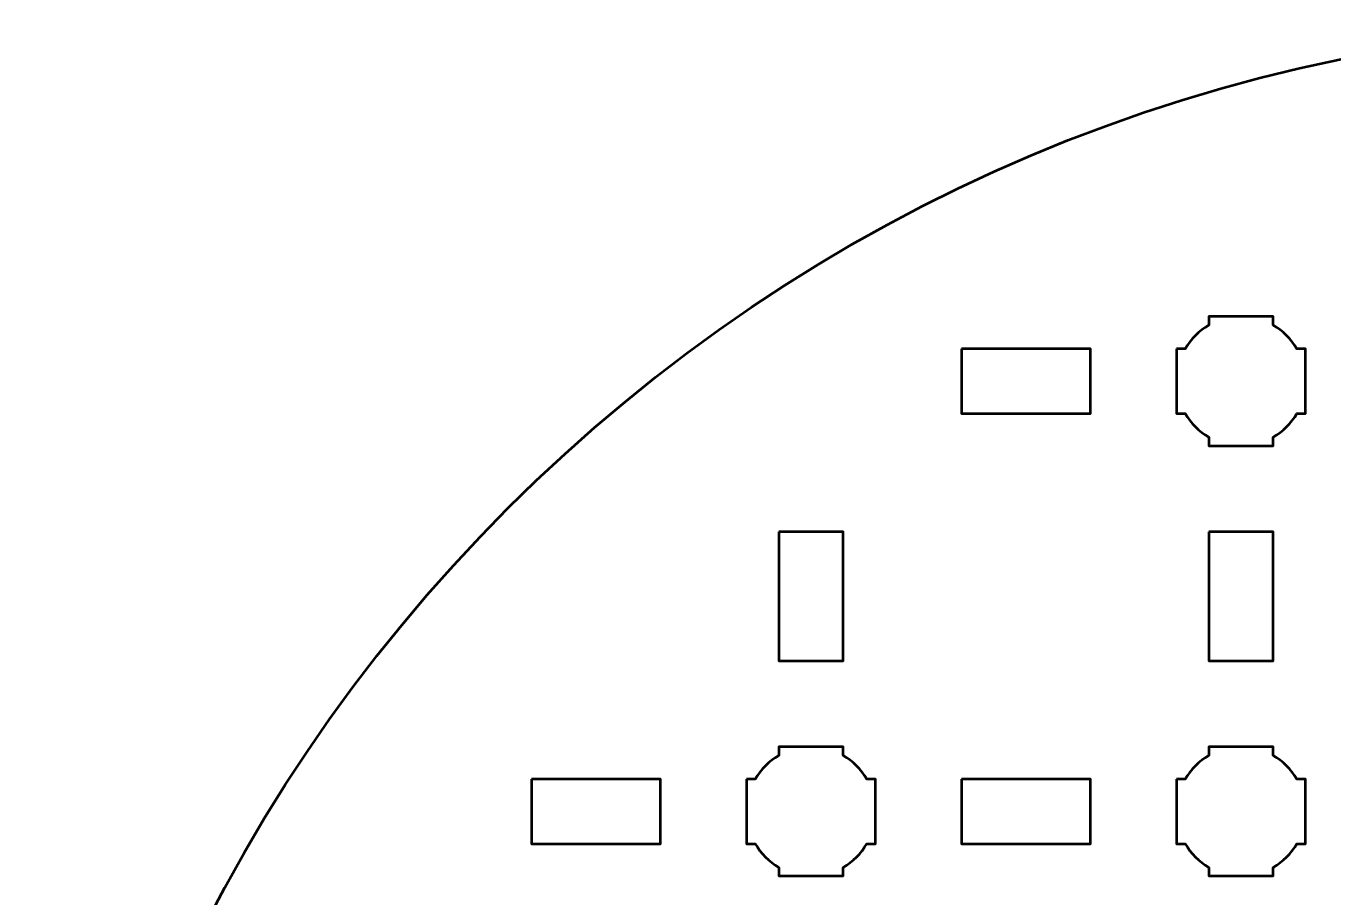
# Model space of a CAD drawing. Header units: centimetres. Extents: x -18.1 to -2.8, y -22.5 to -7.2.
# Drawn here: x -18.15 to -12.07, y -11.25 to -7.2 of the extents above; entities that cross this region are included whole.
import ezdxf

# ---------------------------------------------------------------- set-up
doc = ezdxf.new("R2010")
doc.units = ezdxf.units.CM
doc.header["$MEASUREMENT"] = 0
doc.layers.add('Layer 1', color=7, linetype='Continuous')

msp = doc.modelspace()

# ---------------------------------------------------------------- linework, layer by layer
at = {"layer": 'Layer 1', "lineweight": 53}
msp.add_ellipse((-10.49999, -14.85003), major_axis=(0, 7.65), ratio=1, dxfattribs=at)
for points, knots in [([(-12.8, -8.69994), (-12.8, -8.69994), (-12.7598, -8.69994), (-12.7598, -8.69994), (-12.7598, -8.69994), (-12.73347, -8.65442), (-12.69551, -8.61649), (-12.65, -8.59016), (-12.65, -8.59016), (-12.65, -8.59016), (-12.65, -8.54994), (-12.65, -8.54994), (-12.65, -8.54994), (-12.65, -8.54994), (-12.35, -8.54994), (-12.35, -8.54994), (-12.35, -8.54994), (-12.35, -8.54994), (-12.35, -8.59013), (-12.35, -8.59013), (-12.35, -8.59013), (-12.30447, -8.61646), (-12.26648, -8.65441), (-12.24012, -8.69994), (-12.24012, -8.69994), (-12.24012, -8.69994), (-12.2, -8.69994), (-12.2, -8.69994), (-12.2, -8.69994), (-12.2, -8.69994), (-12.2, -8.84536), (-12.2, -8.84536), (-12.2, -8.84536), (-12.2, -8.84536), (-12.19994, -8.85001), (-12.19994, -8.85001), (-12.19994, -8.85001), (-12.19994, -8.85001), (-12.2, -8.85465), (-12.2, -8.85465), (-12.2, -8.85465), (-12.2, -8.85465), (-12.2, -8.99994), (-12.2, -8.99994), (-12.2, -8.99994), (-12.2, -8.99994), (-12.24007, -8.99994), (-12.24007, -8.99994), (-12.24007, -8.99994), (-12.26642, -9.04551), (-12.30442, -9.08352), (-12.35, -9.10988), (-12.35, -9.10988), (-12.35, -9.10988), (-12.35, -9.14994), (-12.35, -9.14994), (-12.35, -9.14994), (-12.35, -9.14994), (-12.49328, -9.14994), (-12.49328, -9.14994), (-12.49328, -9.14994), (-12.49328, -9.14994), (-12.49995, -9.15002), (-12.49995, -9.15002), (-12.49995, -9.15002), (-12.49995, -9.15002), (-12.50663, -9.14994), (-12.50663, -9.14994), (-12.50663, -9.14994), (-12.50663, -9.14994), (-12.65, -9.14994), (-12.65, -9.14994), (-12.65, -9.14994), (-12.65, -9.14994), (-12.65, -9.10984), (-12.65, -9.10984), (-12.65, -9.10984), (-12.69554, -9.08348), (-12.73352, -9.04549), (-12.75985, -8.99994), (-12.75985, -8.99994), (-12.75985, -8.99994), (-12.8, -8.99994), (-12.8, -8.99994), (-12.8, -8.99994), (-12.8, -8.99994), (-12.8, -8.69994), (-12.8, -8.69994)], [0, 0, 0, 0, 0.0454545, 0.0454545, 0.0454545, 0.0454545, 0.0909091, 0.0909091, 0.0909091, 0.0909091, 0.1363636, 0.1363636, 0.1363636, 0.1363636, 0.1818182, 0.1818182, 0.1818182, 0.1818182, 0.2272727, 0.2272727, 0.2272727, 0.2272727, 0.2727273, 0.2727273, 0.2727273, 0.2727273, 0.3181818, 0.3181818, 0.3181818, 0.3181818, 0.3636364, 0.3636364, 0.3636364, 0.3636364, 0.4090909, 0.4090909, 0.4090909, 0.4090909, 0.4545455, 0.4545455, 0.4545455, 0.4545455, 0.5, 0.5, 0.5, 0.5, 0.5454545, 0.5454545, 0.5454545, 0.5454545, 0.5909091, 0.5909091, 0.5909091, 0.5909091, 0.6363636, 0.6363636, 0.6363636, 0.6363636, 0.6818182, 0.6818182, 0.6818182, 0.6818182, 0.7272727, 0.7272727, 0.7272727, 0.7272727, 0.7727273, 0.7727273, 0.7727273, 0.7727273, 0.8181818, 0.8181818, 0.8181818, 0.8181818, 0.8636364, 0.8636364, 0.8636364, 0.8636364, 0.9090909, 0.9090909, 0.9090909, 0.9090909, 0.9545455, 0.9545455, 0.9545455, 0.9545455, 1, 1, 1, 1]), ([(-13.80001, -8.69997), (-13.80001, -8.69997), (-13.2, -8.69997), (-13.2, -8.69997), (-13.2, -8.69997), (-13.2, -8.69997), (-13.2, -8.99997), (-13.2, -8.99997), (-13.2, -8.99997), (-13.2, -8.99997), (-13.80001, -8.99997), (-13.80001, -8.99997), (-13.80001, -8.99997), (-13.80001, -8.99997), (-13.80001, -8.69997), (-13.80001, -8.69997)], [0, 0, 0, 0, 0.25, 0.25, 0.25, 0.25, 0.5, 0.5, 0.5, 0.5, 0.75, 0.75, 0.75, 0.75, 1, 1, 1, 1]), ([(-14.64999, -9.54995), (-14.64999, -9.54995), (-14.34999, -9.54995), (-14.34999, -9.54995), (-14.34999, -9.54995), (-14.34999, -9.54995), (-14.34999, -10.14996), (-14.34999, -10.14996), (-14.34999, -10.14996), (-14.34999, -10.14996), (-14.64999, -10.14996), (-14.64999, -10.14996), (-14.64999, -10.14996), (-14.64999, -10.14996), (-14.64999, -9.54995), (-14.64999, -9.54995)], [0, 0, 0, 0, 0.25, 0.25, 0.25, 0.25, 0.5, 0.5, 0.5, 0.5, 0.75, 0.75, 0.75, 0.75, 1, 1, 1, 1]), ([(-12.65006, -9.54995), (-12.65006, -9.54995), (-12.35006, -9.54995), (-12.35006, -9.54995), (-12.35006, -9.54995), (-12.35006, -9.54995), (-12.35006, -10.14996), (-12.35006, -10.14996), (-12.35006, -10.14996), (-12.35006, -10.14996), (-12.65006, -10.14996), (-12.65006, -10.14996), (-12.65006, -10.14996), (-12.65006, -10.14996), (-12.65006, -9.54995), (-12.65006, -9.54995)], [0, 0, 0, 0, 0.25, 0.25, 0.25, 0.25, 0.5, 0.5, 0.5, 0.5, 0.75, 0.75, 0.75, 0.75, 1, 1, 1, 1]), ([(-14.8, -10.69994), (-14.8, -10.69994), (-14.7598, -10.69994), (-14.7598, -10.69994), (-14.7598, -10.69994), (-14.73347, -10.65442), (-14.69551, -10.61649), (-14.65, -10.59016), (-14.65, -10.59016), (-14.65, -10.59016), (-14.65, -10.54994), (-14.65, -10.54994), (-14.65, -10.54994), (-14.65, -10.54994), (-14.35, -10.54994), (-14.35, -10.54994), (-14.35, -10.54994), (-14.35, -10.54994), (-14.35, -10.59013), (-14.35, -10.59013), (-14.35, -10.59013), (-14.30447, -10.61646), (-14.26648, -10.65441), (-14.24012, -10.69994), (-14.24012, -10.69994), (-14.24012, -10.69994), (-14.2, -10.69994), (-14.2, -10.69994), (-14.2, -10.69994), (-14.2, -10.69994), (-14.2, -10.84536), (-14.2, -10.84536), (-14.2, -10.84536), (-14.2, -10.84536), (-14.19994, -10.85001), (-14.19994, -10.85001), (-14.19994, -10.85001), (-14.19994, -10.85001), (-14.2, -10.85465), (-14.2, -10.85465), (-14.2, -10.85465), (-14.2, -10.85465), (-14.2, -10.99994), (-14.2, -10.99994), (-14.2, -10.99994), (-14.2, -10.99994), (-14.24007, -10.99994), (-14.24007, -10.99994), (-14.24007, -10.99994), (-14.26642, -11.04551), (-14.30442, -11.08352), (-14.35, -11.10988), (-14.35, -11.10988), (-14.35, -11.10988), (-14.35, -11.14994), (-14.35, -11.14994), (-14.35, -11.14994), (-14.35, -11.14994), (-14.49328, -11.14994), (-14.49328, -11.14994), (-14.49328, -11.14994), (-14.49328, -11.14994), (-14.49995, -11.15002), (-14.49995, -11.15002), (-14.49995, -11.15002), (-14.49995, -11.15002), (-14.50663, -11.14994), (-14.50663, -11.14994), (-14.50663, -11.14994), (-14.50663, -11.14994), (-14.65, -11.14994), (-14.65, -11.14994), (-14.65, -11.14994), (-14.65, -11.14994), (-14.65, -11.10984), (-14.65, -11.10984), (-14.65, -11.10984), (-14.69554, -11.08348), (-14.73352, -11.04549), (-14.75985, -10.99994), (-14.75985, -10.99994), (-14.75985, -10.99994), (-14.8, -10.99994), (-14.8, -10.99994), (-14.8, -10.99994), (-14.8, -10.99994), (-14.8, -10.69994), (-14.8, -10.69994)], [0, 0, 0, 0, 0.0454545, 0.0454545, 0.0454545, 0.0454545, 0.0909091, 0.0909091, 0.0909091, 0.0909091, 0.1363636, 0.1363636, 0.1363636, 0.1363636, 0.1818182, 0.1818182, 0.1818182, 0.1818182, 0.2272727, 0.2272727, 0.2272727, 0.2272727, 0.2727273, 0.2727273, 0.2727273, 0.2727273, 0.3181818, 0.3181818, 0.3181818, 0.3181818, 0.3636364, 0.3636364, 0.3636364, 0.3636364, 0.4090909, 0.4090909, 0.4090909, 0.4090909, 0.4545455, 0.4545455, 0.4545455, 0.4545455, 0.5, 0.5, 0.5, 0.5, 0.5454545, 0.5454545, 0.5454545, 0.5454545, 0.5909091, 0.5909091, 0.5909091, 0.5909091, 0.6363636, 0.6363636, 0.6363636, 0.6363636, 0.6818182, 0.6818182, 0.6818182, 0.6818182, 0.7272727, 0.7272727, 0.7272727, 0.7272727, 0.7727273, 0.7727273, 0.7727273, 0.7727273, 0.8181818, 0.8181818, 0.8181818, 0.8181818, 0.8636364, 0.8636364, 0.8636364, 0.8636364, 0.9090909, 0.9090909, 0.9090909, 0.9090909, 0.9545455, 0.9545455, 0.9545455, 0.9545455, 1, 1, 1, 1]), ([(-12.8, -10.69994), (-12.8, -10.69994), (-12.7598, -10.69994), (-12.7598, -10.69994), (-12.7598, -10.69994), (-12.73347, -10.65442), (-12.69551, -10.61649), (-12.65, -10.59016), (-12.65, -10.59016), (-12.65, -10.59016), (-12.65, -10.54994), (-12.65, -10.54994), (-12.65, -10.54994), (-12.65, -10.54994), (-12.35, -10.54994), (-12.35, -10.54994), (-12.35, -10.54994), (-12.35, -10.54994), (-12.35, -10.59013), (-12.35, -10.59013), (-12.35, -10.59013), (-12.30447, -10.61646), (-12.26648, -10.65441), (-12.24012, -10.69994), (-12.24012, -10.69994), (-12.24012, -10.69994), (-12.2, -10.69994), (-12.2, -10.69994), (-12.2, -10.69994), (-12.2, -10.69994), (-12.2, -10.84536), (-12.2, -10.84536), (-12.2, -10.84536), (-12.2, -10.84536), (-12.19994, -10.85001), (-12.19994, -10.85001), (-12.19994, -10.85001), (-12.19994, -10.85001), (-12.2, -10.85465), (-12.2, -10.85465), (-12.2, -10.85465), (-12.2, -10.85465), (-12.2, -10.99994), (-12.2, -10.99994), (-12.2, -10.99994), (-12.2, -10.99994), (-12.24007, -10.99994), (-12.24007, -10.99994), (-12.24007, -10.99994), (-12.26642, -11.04551), (-12.30442, -11.08352), (-12.35, -11.10988), (-12.35, -11.10988), (-12.35, -11.10988), (-12.35, -11.14994), (-12.35, -11.14994), (-12.35, -11.14994), (-12.35, -11.14994), (-12.49328, -11.14994), (-12.49328, -11.14994), (-12.49328, -11.14994), (-12.49328, -11.14994), (-12.49995, -11.15002), (-12.49995, -11.15002), (-12.49995, -11.15002), (-12.49995, -11.15002), (-12.50663, -11.14994), (-12.50663, -11.14994), (-12.50663, -11.14994), (-12.50663, -11.14994), (-12.65, -11.14994), (-12.65, -11.14994), (-12.65, -11.14994), (-12.65, -11.14994), (-12.65, -11.10984), (-12.65, -11.10984), (-12.65, -11.10984), (-12.69554, -11.08348), (-12.73352, -11.04549), (-12.75985, -10.99994), (-12.75985, -10.99994), (-12.75985, -10.99994), (-12.8, -10.99994), (-12.8, -10.99994), (-12.8, -10.99994), (-12.8, -10.99994), (-12.8, -10.69994), (-12.8, -10.69994)], [0, 0, 0, 0, 0.0454545, 0.0454545, 0.0454545, 0.0454545, 0.0909091, 0.0909091, 0.0909091, 0.0909091, 0.1363636, 0.1363636, 0.1363636, 0.1363636, 0.1818182, 0.1818182, 0.1818182, 0.1818182, 0.2272727, 0.2272727, 0.2272727, 0.2272727, 0.2727273, 0.2727273, 0.2727273, 0.2727273, 0.3181818, 0.3181818, 0.3181818, 0.3181818, 0.3636364, 0.3636364, 0.3636364, 0.3636364, 0.4090909, 0.4090909, 0.4090909, 0.4090909, 0.4545455, 0.4545455, 0.4545455, 0.4545455, 0.5, 0.5, 0.5, 0.5, 0.5454545, 0.5454545, 0.5454545, 0.5454545, 0.5909091, 0.5909091, 0.5909091, 0.5909091, 0.6363636, 0.6363636, 0.6363636, 0.6363636, 0.6818182, 0.6818182, 0.6818182, 0.6818182, 0.7272727, 0.7272727, 0.7272727, 0.7272727, 0.7727273, 0.7727273, 0.7727273, 0.7727273, 0.8181818, 0.8181818, 0.8181818, 0.8181818, 0.8636364, 0.8636364, 0.8636364, 0.8636364, 0.9090909, 0.9090909, 0.9090909, 0.9090909, 0.9545455, 0.9545455, 0.9545455, 0.9545455, 1, 1, 1, 1]), ([(-15.79998, -10.6999), (-15.79998, -10.6999), (-15.19997, -10.6999), (-15.19997, -10.6999), (-15.19997, -10.6999), (-15.19997, -10.6999), (-15.19997, -10.9999), (-15.19997, -10.9999), (-15.19997, -10.9999), (-15.19997, -10.9999), (-15.79998, -10.9999), (-15.79998, -10.9999), (-15.79998, -10.9999), (-15.79998, -10.9999), (-15.79998, -10.6999), (-15.79998, -10.6999)], [0, 0, 0, 0, 0.25, 0.25, 0.25, 0.25, 0.5, 0.5, 0.5, 0.5, 0.75, 0.75, 0.75, 0.75, 1, 1, 1, 1]), ([(-13.80001, -10.6999), (-13.80001, -10.6999), (-13.2, -10.6999), (-13.2, -10.6999), (-13.2, -10.6999), (-13.2, -10.6999), (-13.2, -10.9999), (-13.2, -10.9999), (-13.2, -10.9999), (-13.2, -10.9999), (-13.80001, -10.9999), (-13.80001, -10.9999), (-13.80001, -10.9999), (-13.80001, -10.9999), (-13.80001, -10.6999), (-13.80001, -10.6999)], [0, 0, 0, 0, 0.25, 0.25, 0.25, 0.25, 0.5, 0.5, 0.5, 0.5, 0.75, 0.75, 0.75, 0.75, 1, 1, 1, 1])]:
    msp.add_open_spline(points, degree=3, knots=knots, dxfattribs=at)

doc.saveas('drawing.dxf')
